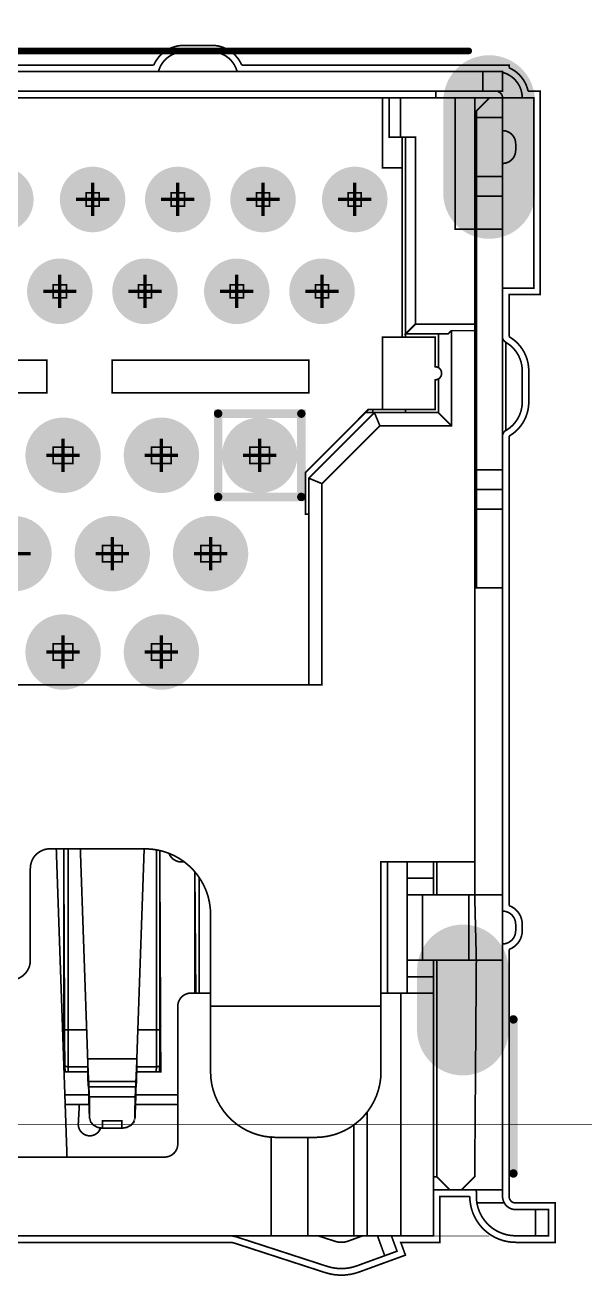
# Model space of a CAD drawing. Extents: x 0 to 100, y -2 to 79.
# Drawn here: x 24.75 to 33.3, y -2.31 to 16.77 of the extents above; entities that cross this region are included whole.
import ezdxf

# ---------------------------------------------------------------- set-up
doc = ezdxf.new("R2010")
doc.units = 0
doc.header["$MEASUREMENT"] = 0
doc.layers.get('0').update_dxf_attribs({"linetype": 'CONTINUOUS'})
for name, color, linetype in [('BOARD_OUTLINE_00', 183, 'CONTINUOUS'), ('DRIL_PLTE_THRU_01', 34, 'CONTINUOUS'), ('DRIL_PLTE_THRU_02', 1, 'CONTINUOUS'), ('DRIL_PLTE_THRU_03', 3, 'CONTINUOUS'), ('DRIL_PLTE_THRU_04', 146, 'CONTINUOUS'), ('DRIL_PLTE_THRU_05', 5, 'CONTINUOUS'), ('DRIL_PLTE_THRU_06', 176, 'CONTINUOUS'), ('DRIL_SYMBOL', 183, 'CONTINUOUS'), ('PADS_BOT', 5, 'CONTINUOUS'), ('PADS_INNER', 43, 'CONTINUOUS'), ('PADS_TOP', 43, 'CONTINUOUS'), ('PART_TOP_2DLINE_01', 23, 'CONTINUOUS'), ('PART_TOP_2DLINE_15', 96, 'CONTINUOUS'), ('PART_TOP_2DLINE_26', 2, 'CONTINUOUS')]:
    doc.layers.add(name, color=color, linetype=linetype)

# ---------------------------------------------------------------- blocks, each defined once
blk = doc.blocks.new('BOARD_462')
at = {"layer": 'BOARD_OUTLINE_00', "const_width": 0.01}
blk.add_lwpolyline([(0, 0.5, 0.48073), (0.5, 0), (99.5, 0, 0.235929), (100, 0.5), (100, 78.5, 0.414214), (99.5, 79), (0.5, 79, 0.414214), (0, 78.5)], format="xyb", close=True, dxfattribs=at)
blk = doc.blocks.new('SMOOTH_0$0254')
at = {"const_width": 0.0127}
blk.add_lwpolyline([(-0.00635, 0, 1), (0.00635, 0, 1)], format="xyb", close=True, dxfattribs=at)
blk = doc.blocks.new('SMOOTH_0$1299993333')
at = {"const_width": 0.065}
blk.add_lwpolyline([(-0.032, 0, 1), (0.032, 0, 1)], format="xyb", close=True, dxfattribs=at)
blk = doc.blocks.new('SMOOTH_0$01')
at = {"const_width": 0.005}
blk.add_lwpolyline([(-0.0025, 0, 1), (0.0025, 0, 1)], format="xyb", close=True, dxfattribs=at)
blk = doc.blocks.new('SMOOTH_0$1')
at = {"const_width": 0.05}
blk.add_lwpolyline([(-0.025, 0, 1), (0.025, 0, 1)], format="xyb", close=True, dxfattribs=at)
blk = doc.blocks.new('PART_BODY_TOP_436')
at = {"layer": 'PART_TOP_2DLINE_01', "const_width": 0.01}
blk.add_lwpolyline([(-8.25, -3.6), (8.25, -3.6)], dxfattribs=at)
at = {"layer": 'PART_TOP_2DLINE_15', "const_width": 0.0254}
for points in [[(-4.276, -3.695), (4.282, -3.695, -0.077385), (4.374, -3.71), (5.747, -4.156, 0.167343), (6.268, -4.147), (6.973, -3.89), (6.902, -3.695), (7.5, -3.695), (7.5, -2.995), (7.955, -2.995, 0.414214), (8.655, -3.695), (9.255, -3.695), (9.255, -3.095), (8.655, -3.095, -0.414214), (8.555, -2.995), (8.555, 0.772, 0.316739), (8.755, 1.055), (8.755, 1.155, 0.317699), (8.555, 1.438), (8.555, 8.597, 0.267482), (8.855, 9.116), (8.855, 9.594, 0.267482), (8.555, 10.113), (8.555, 10.755), (9.03, 10.755), (9.03, 13.855), (8.845, 13.855, 0.244236), (8.555, 14.213), (8.555, 14.255), (4.476, 14.255, 0.298113), (4.018, 14.555), (3.592, 14.555, 0.298113), (3.134, 14.255), (-3.124, 14.255, 0.298113)], [(3.205, 14.155, -0.341889), (3.592, 14.455), (4.018, 14.455, -0.341889), (4.405, 14.155)], [(8.755, 13.755, 0.342377), (8.454, 14.143)], [(8.394, 13.847, -0.30049), (8.455, 13.755), (8.455, -2.895)], [(8.455, 13.255, -0.414214), (8.655, 13.055), (8.655, 12.955, -0.414214), (8.455, 12.755)], [(5.5, 7.405), (5.45, 7.405), (5.45, 8.046), (6.409, 9.005), (7.425, 9.005), (7.425, 9.455, 1), (7.425, 9.655), (7.425, 10.105), (6.625, 10.105), (6.625, 9.005)], [(8.461, 10.079, 0.174978), (8.505, 10.027), (8.505, 8.683, 0.267949), (8.755, 9.116), (8.755, 9.594, 0.267949), (8.505, 10.027)], [(8.505, 8.683, 0.266547), (8.455, 8.597)], [(8.03, 2.105), (6.6, 2.105), (6.6, -1.095, -0.414214), (5.6, -2.095), (5, -2.095, -0.414214), (4, -1.095), (4, 1.305, 0.414214), (3, 2.305), (1.55, 2.305, 0.414214), (1.25, 2.005), (1.25, 0.605, -0.414214), (0.95, 0.305)], [(3.37, 2.226, 0.299539), (3.554, 2.105), (3.595, 2.105)], [(8.455, 0.855, 0.414214), (8.655, 1.055), (8.655, 1.155, 0.414214), (8.455, 1.355)], [(-4, 0.105), (-3.7, 0.105, -0.414214), (-3.5, -0.095), (-3.5, -2.195, 0.414214), (-3.3, -2.395), (3.3, -2.395, 0.414214), (3.5, -2.195), (3.5, -0.095, -0.414214), (3.7, 0.105), (4, 0.105)], [(1.998, -1.595), (1.982, -1.886, 0.882394), (2.324, -1.948), (2.3, -1.991)], [(7.4, -2.895), (8.448, -2.895), (8.452, -2.898), (8.454, -2.907), (8.455, -2.922), (8.455, -2.995, 0.414214), (8.655, -3.195), (9.155, -3.195), (9.155, -3.595), (8.655, -3.595, -0.414214), (8.055, -2.995), (8.055, -2.922), (8.053, -2.907), (8.048, -2.898), (8.038, -2.895)], [(4.33, -3.598, -0.048033), (4.405, -3.615), (5.778, -4.061, 0.167343), (6.234, -4.053), (6.845, -3.83), (6.759, -3.595)], [(5.639, -3.595), (5.902, -3.68, 0.166894), (6.097, -3.677), (6.322, -3.595)]]:
    blk.add_lwpolyline(points, format="xyb", dxfattribs=at)
at = {"layer": 'PART_TOP_2DLINE_15'}
for points, const_width in [([(8.455, 13.855), (8.455, 14.155), (-8.445, 14.155), (-8.445, 13.855)], 0.0254), ([(2.3, 12.105), (2.3, 12.305), (2.1, 12.305), (2.1, 12.105)], 0.0254), ([(3.6, 12.105), (3.6, 12.305), (3.4, 12.305), (3.4, 12.105)], 0.0254), ([(4.9, 12.105), (4.9, 12.305), (4.7, 12.305), (4.7, 12.105)], 0.0254), ([(6.3, 12.105), (6.3, 12.305), (6.1, 12.305), (6.1, 12.105)], 0.0254), ([(1.8, 10.705), (1.8, 10.905), (1.6, 10.905), (1.6, 10.705)], 0.0254), ([(3.1, 10.705), (3.1, 10.905), (2.9, 10.905), (2.9, 10.705)], 0.0254), ([(4.5, 10.705), (4.5, 10.905), (4.3, 10.905), (4.3, 10.705)], 0.0254), ([(5.8, 10.705), (5.8, 10.905), (5.6, 10.905), (5.6, 10.705)], 0.0254), ([(1.5, 9.255), (1.5, 9.755), (-1.5, 9.755), (-1.5, 9.255)], 0.0254), ([(5.5, 9.257), (5.5, 9.757), (2.5, 9.757), (2.5, 9.257)], 0.0254), ([(4.115, 7.67), (5.385, 7.67), (5.385, 8.94), (4.115, 8.94)], 0.13), ([(1.9, 8.18), (1.9, 8.43), (1.6, 8.43), (1.6, 8.18)], 0.0254), ([(3.4, 8.18), (3.4, 8.43), (3.1, 8.43), (3.1, 8.18)], 0.0254), ([(4.9, 8.18), (4.9, 8.43), (4.6, 8.43), (4.6, 8.18)], 0.0254), ([(2.65, 6.68), (2.65, 6.93), (2.35, 6.93), (2.35, 6.68)], 0.0254), ([(4.15, 6.68), (4.15, 6.93), (3.85, 6.93), (3.85, 6.68)], 0.0254), ([(1.9, 5.18), (1.9, 5.43), (1.6, 5.43), (1.6, 5.18)], 0.0254), ([(3.4, 5.18), (3.4, 5.43), (3.1, 5.43), (3.1, 5.18)], 0.0254)]:
    blk.add_lwpolyline(points, close=True, dxfattribs=dict(at, const_width=const_width))
at = {"layer": 'PART_TOP_2DLINE_15', "const_width": 0.0254}
for points in [[(8.155, 13.855), (8.155, 14.155)], [(8.455, 10.855), (8.93, 10.855), (8.93, 13.755), (-8.445, 13.755)], [(6.625, 13.755), (6.625, 12.69), (6.925, 12.69)], [(8.03, 10.205), (7.675, 10.205), (7.625, 10.155), (6.975, 10.155), (7.125, 10.305), (7.125, 13.155), (6.725, 13.155), (6.725, 13.755)], [(6.898, 13.155), (6.898, 13.755)], [(7.435, 13.755), (7.435, 13.855)], [(7.73, 13.755), (7.73, 11.755), (8.055, 11.755), (8.455, 11.755)], [(7.83, -2.895), (8.03, -2.695), (8.055, 0.605), (8.03, 1.605), (8.03, 13.755)], [(8.455, 6.285), (8.055, 6.285), (8.055, 13.555), (8.255, 13.755)], [(8.055, 13.455), (8.455, 13.455)], [(6.925, 10.105), (6.925, 13.155)], [(6.975, 10.105), (6.975, 13.155)], [(8.055, 12.555), (8.455, 12.555)], [(8.055, 12.255), (8.455, 12.255)], [(8.03, 10.855), (8.055, 10.855)], [(7.125, 10.305), (8.03, 10.305)], [(7.675, 10.205), (7.675, 8.755), (6.583, 8.755), (5.7, 7.872), (5.7, 4.805), (-5.7, 4.805), (-5.7, 7.872), (-6.583, 8.755), (-7.675, 8.755), (-7.675, 10.205)], [(7.475, 9.642), (7.475, 10.155)], [(7.675, 8.755), (7.475, 8.955), (7.475, 9.468)], [(5.5, 4.805), (5.5, 7.955), (6.5, 8.955), (7.475, 8.955)], [(6.475, 9.005), (6.475, 8.955), (6.359, 8.955)], [(6.5, 8.955), (6.583, 8.755)], [(6.975, 8.955), (6.975, 9.005)], [(8.055, 8.085), (8.455, 8.085)], [(5.5, 7.955), (5.7, 7.872)], [(8.055, 7.785), (8.455, 7.785)], [(8.055, 7.485), (8.455, 7.485)], [(1.646, 2.305), (1.81, -2.395)], [(2.126, -1.021), (1.825, -1.021), (1.775, -1.007), (1.775, -1.001), (1.76, 2.305), (1.76, -0.967)], [(1.831, -1.095), (1.825, -1.021), (1.825, 2.305)], [(2.013, 2.305), (2.125, -0.895), (2.129, -1.178), (2.13, -1.241), (2.136, -1.325), (2.864, -1.325), (2.87, -1.241), (2.873, -1.095), (2.875, -0.895), (2.987, 2.305)], [(2.873, -1.095), (3.24, -1.095), (3.225, 2.279), (3.225, -1.001), (3.225, -1.007), (3.217, -1.095)], [(3.169, -1.095), (3.175, -1.021), (3.175, 2.285)], [(6.7, 0.105), (6.7, 2.105)], [(7, 0.105), (7, 2.105)], [(7.4, 1.605), (7.4, 2.105)], [(7.45, 1.605), (7.45, 2.105)], [(3.775, 0.105), (3.76, 1.95), (3.76, 0.105)], [(3.825, 0.105), (3.825, 1.86)], [(7, 1.855), (7.4, 1.855)], [(7, 1.605), (8.455, 1.605)], [(7.234, 0.605), (7.234, 1.605)], [(7.938, 0.605), (7.938, 1.605)], [(-7.4, 0.605), (-7.4, -3.595), (7.4, -3.595), (7.4, 0.605)], [(7, 0.605), (8.455, 0.605)], [(7.45, -2.695), (7.45, 0.605)], [(7, 0.355), (7.4, 0.355)], [(6.6, 0.105), (7.4, 0.105)], [(6.905, -3.595), (6.905, 0.105)], [(4, -0.095), (6.6, -0.095)], [(1.76, -0.395), (1.775, -0.395)], [(2.11, -0.457), (1.825, -0.457), (1.775, -0.455)], [(3.225, -0.455), (3.175, -0.457), (2.89, -0.457)], [(3.225, -0.395), (3.24, -0.395)], [(2.125, -0.895), (2.875, -0.895)], [(2.85, -1.479), (2.15, -1.479), (2.143, -1.325), (2.143, -1.554), (2.153, -1.797)], [(2.857, -1.554), (2.857, -1.325), (2.85, -1.479), (2.847, -1.608), (2.847, -1.797)], [(2.127, -1.095), (1.783, -1.095), (1.775, -1.007)], [(3.225, -1.007), (3.175, -1.021), (2.874, -1.021)], [(2.13, -1.241), (2.87, -1.241)], [(1.777, -1.445), (2.142, -1.445)], [(2.14, -1.348), (2.143, -1.554)], [(2.15, -1.479), (2.153, -1.608), (2.153, -1.797), (2.171, -1.858), (2.214, -1.909), (2.278, -1.943), (2.353, -1.955), (2.647, -1.955), (2.722, -1.943), (2.786, -1.909), (2.829, -1.858), (2.847, -1.797), (2.857, -1.554), (2.86, -1.348)], [(2.858, -1.445), (3.5, -1.445)], [(1.782, -1.595), (2.145, -1.595)], [(2.855, -1.595), (3.5, -1.595)], [(6.389, -3.595), (6.389, -1.708)], [(2.353, -1.955), (2.353, -1.84), (2.647, -1.84), (2.647, -1.955)], [(6.187, -3.595), (6.187, -1.9)], [(4.925, -3.595), (4.925, -2.087)], [(5.482, -3.595), (5.482, -2.095)], [(7.4, -2.695), (7.45, -2.695), (7.65, -2.895)], [(8.063, -3.095), (8.482, -3.095)], [(8.955, -3.595), (8.955, -3.195)], [(6.546, -3.595), (6.657, -3.899)]]:
    blk.add_lwpolyline(points, dxfattribs=at)
at = {"layer": 'PART_TOP_2DLINE_26'}
for points, const_width in [([(-7.97, 14.47), (7.94, 14.47)], 0.1), ([(8.62, -2.645), (8.62, -0.296)], 0.13)]:
    blk.add_lwpolyline(points, dxfattribs=dict(at, const_width=const_width))
at = {"layer": 'PART_TOP_2DLINE_01'}
blk.add_blockref('SMOOTH_0$01', (8.25, -3.6), dxfattribs=at)
at = {"layer": 'PART_TOP_2DLINE_15'}
for name, p in [('SMOOTH_0$0254', (3.592, 14.455)), ('SMOOTH_0$0254', (3.205, 14.155)), ('SMOOTH_0$0254', (8.155, 14.155)), ('SMOOTH_0$0254', (8.454, 14.143)), ('SMOOTH_0$0254', (8.455, 14.155)), ('SMOOTH_0$0254', (6.625, 13.755)), ('SMOOTH_0$0254', (6.725, 13.755)), ('SMOOTH_0$0254', (6.898, 13.755)), ('SMOOTH_0$0254', (7.435, 13.855)), ('SMOOTH_0$0254', (7.435, 13.755)), ('SMOOTH_0$0254', (7.73, 13.755)), ('SMOOTH_0$0254', (8.03, 13.755)), ('SMOOTH_0$0254', (8.155, 13.855)), ('SMOOTH_0$0254', (8.255, 13.755)), ('SMOOTH_0$0254', (8.394, 13.847)), ('SMOOTH_0$0254', (8.455, 13.855)), ('SMOOTH_0$0254', (8.455, 13.755)), ('SMOOTH_0$0254', (8.755, 13.755)), ('SMOOTH_0$0254', (8.93, 13.755)), ('SMOOTH_0$0254', (8.055, 13.555)), ('SMOOTH_0$0254', (8.055, 13.455)), ('SMOOTH_0$0254', (8.455, 13.455)), ('SMOOTH_0$0254', (6.725, 13.155)), ('SMOOTH_0$0254', (6.898, 13.155)), ('SMOOTH_0$0254', (6.925, 13.155)), ('SMOOTH_0$0254', (6.975, 13.155)), ('SMOOTH_0$0254', (7.125, 13.155)), ('SMOOTH_0$0254', (8.455, 13.255)), ('SMOOTH_0$0254', (8.655, 13.055)), ('SMOOTH_0$0254', (6.625, 12.69)), ('SMOOTH_0$0254', (6.925, 12.69)), ('SMOOTH_0$0254', (8.055, 12.555)), ('SMOOTH_0$0254', (8.455, 12.555)), ('SMOOTH_0$0254', (2.1, 12.305)), ('SMOOTH_0$0254', (2.3, 12.305)), ('SMOOTH_0$0254', (3.4, 12.305)), ('SMOOTH_0$0254', (3.6, 12.305)), ('SMOOTH_0$0254', (4.7, 12.305)), ('SMOOTH_0$0254', (4.9, 12.305)), ('SMOOTH_0$0254', (6.1, 12.305)), ('SMOOTH_0$0254', (6.3, 12.305)), ('SMOOTH_0$0254', (8.055, 12.255)), ('SMOOTH_0$0254', (8.455, 12.255)), ('SMOOTH_0$0254', (2.1, 12.105)), ('SMOOTH_0$0254', (2.3, 12.105)), ('SMOOTH_0$0254', (3.4, 12.105)), ('SMOOTH_0$0254', (3.6, 12.105)), ('SMOOTH_0$0254', (4.7, 12.105)), ('SMOOTH_0$0254', (4.9, 12.105)), ('SMOOTH_0$0254', (6.1, 12.105)), ('SMOOTH_0$0254', (6.3, 12.105)), ('SMOOTH_0$0254', (7.73, 11.755)), ('SMOOTH_0$0254', (8.055, 11.755)), ('SMOOTH_0$0254', (1.6, 10.905)), ('SMOOTH_0$0254', (1.8, 10.905)), ('SMOOTH_0$0254', (2.9, 10.905)), ('SMOOTH_0$0254', (3.1, 10.905)), ('SMOOTH_0$0254', (4.3, 10.905)), ('SMOOTH_0$0254', (4.5, 10.905)), ('SMOOTH_0$0254', (5.6, 10.905)), ('SMOOTH_0$0254', (5.8, 10.905)), ('SMOOTH_0$0254', (1.6, 10.705)), ('SMOOTH_0$0254', (1.8, 10.705)), ('SMOOTH_0$0254', (2.9, 10.705)), ('SMOOTH_0$0254', (3.1, 10.705)), ('SMOOTH_0$0254', (4.3, 10.705)), ('SMOOTH_0$0254', (4.5, 10.705)), ('SMOOTH_0$0254', (5.6, 10.705)), ('SMOOTH_0$0254', (5.8, 10.705)), ('SMOOTH_0$0254', (8.03, 10.855)), ('SMOOTH_0$0254', (8.055, 10.855)), ('SMOOTH_0$0254', (8.455, 10.855)), ('SMOOTH_0$0254', (8.93, 10.855)), ('SMOOTH_0$0254', (7.125, 10.305)), ('SMOOTH_0$0254', (7.125, 10.305)), ('SMOOTH_0$0254', (8.03, 10.305)), ('SMOOTH_0$0254', (6.625, 10.105)), ('SMOOTH_0$0254', (6.925, 10.105)), ('SMOOTH_0$0254', (6.975, 10.155)), ('SMOOTH_0$0254', (6.975, 10.105)), ('SMOOTH_0$0254', (7.425, 10.105)), ('SMOOTH_0$0254', (7.475, 10.155)), ('SMOOTH_0$0254', (7.625, 10.155)), ('SMOOTH_0$0254', (7.675, 10.205)), ('SMOOTH_0$0254', (7.675, 10.205)), ('SMOOTH_0$0254', (8.03, 10.205)), ('SMOOTH_0$0254', (8.461, 10.079)), ('SMOOTH_0$0254', (8.505, 10.027)), ('SMOOTH_0$0254', (1.5, 9.755)), ('SMOOTH_0$0254', (2.5, 9.757)), ('SMOOTH_0$0254', (5.5, 9.757)), ('SMOOTH_0$0254', (7.425, 9.655)), ('SMOOTH_0$0254', (7.475, 9.642)), ('SMOOTH_0$0254', (7.425, 9.455)), ('SMOOTH_0$0254', (7.475, 9.468)), ('SMOOTH_0$0254', (1.5, 9.255)), ('SMOOTH_0$0254', (2.5, 9.257)), ('SMOOTH_0$0254', (5.5, 9.257)), ('SMOOTH_0$1299993333', (4.115, 8.94)), ('SMOOTH_0$1299993333', (5.385, 8.94)), ('SMOOTH_0$0254', (6.359, 8.955)), ('SMOOTH_0$0254', (6.409, 9.005)), ('SMOOTH_0$0254', (6.475, 9.005)), ('SMOOTH_0$0254', (6.475, 8.955)), ('SMOOTH_0$0254', (6.5, 8.955)), ('SMOOTH_0$0254', (6.5, 8.955)), ('SMOOTH_0$0254', (6.625, 9.005)), ('SMOOTH_0$0254', (6.975, 9.005)), ('SMOOTH_0$0254', (6.975, 8.955)), ('SMOOTH_0$0254', (7.425, 9.005)), ('SMOOTH_0$0254', (7.475, 8.955)), ('SMOOTH_0$0254', (7.475, 8.955)), ('SMOOTH_0$0254', (8.755, 9.116)), ('SMOOTH_0$0254', (6.583, 8.755)), ('SMOOTH_0$0254', (6.583, 8.755)), ('SMOOTH_0$0254', (7.675, 8.755)), ('SMOOTH_0$0254', (7.675, 8.755)), ('SMOOTH_0$0254', (8.455, 8.597)), ('SMOOTH_0$0254', (8.505, 8.683)), ('SMOOTH_0$0254', (8.505, 8.683)), ('SMOOTH_0$0254', (1.6, 8.43)), ('SMOOTH_0$0254', (1.9, 8.43)), ('SMOOTH_0$0254', (3.1, 8.43)), ('SMOOTH_0$0254', (3.4, 8.43)), ('SMOOTH_0$0254', (4.6, 8.43)), ('SMOOTH_0$0254', (4.9, 8.43)), ('SMOOTH_0$0254', (1.6, 8.18)), ('SMOOTH_0$0254', (1.9, 8.18)), ('SMOOTH_0$0254', (3.1, 8.18)), ('SMOOTH_0$0254', (3.4, 8.18)), ('SMOOTH_0$0254', (4.6, 8.18)), ('SMOOTH_0$0254', (4.9, 8.18)), ('SMOOTH_0$0254', (5.45, 8.046)), ('SMOOTH_0$0254', (8.055, 8.085)), ('SMOOTH_0$0254', (8.455, 8.085)), ('SMOOTH_0$0254', (5.5, 7.955)), ('SMOOTH_0$0254', (5.5, 7.955)), ('SMOOTH_0$0254', (5.7, 7.872)), ('SMOOTH_0$0254', (5.7, 7.872)), ('SMOOTH_0$1299993333', (4.115, 7.67)), ('SMOOTH_0$1299993333', (5.385, 7.67)), ('SMOOTH_0$0254', (8.055, 7.785)), ('SMOOTH_0$0254', (8.455, 7.785)), ('SMOOTH_0$0254', (8.055, 7.485)), ('SMOOTH_0$0254', (8.455, 7.485)), ('SMOOTH_0$0254', (5.45, 7.405)), ('SMOOTH_0$0254', (5.5, 7.405)), ('SMOOTH_0$0254', (2.35, 6.93)), ('SMOOTH_0$0254', (2.65, 6.93)), ('SMOOTH_0$0254', (3.85, 6.93)), ('SMOOTH_0$0254', (4.15, 6.93)), ('SMOOTH_0$0254', (2.35, 6.68)), ('SMOOTH_0$0254', (2.65, 6.68)), ('SMOOTH_0$0254', (3.85, 6.68)), ('SMOOTH_0$0254', (4.15, 6.68)), ('SMOOTH_0$0254', (8.055, 6.285)), ('SMOOTH_0$0254', (8.455, 6.285)), ('SMOOTH_0$0254', (1.6, 5.43)), ('SMOOTH_0$0254', (1.9, 5.43)), ('SMOOTH_0$0254', (3.1, 5.43)), ('SMOOTH_0$0254', (3.4, 5.43)), ('SMOOTH_0$0254', (1.6, 5.18)), ('SMOOTH_0$0254', (1.9, 5.18)), ('SMOOTH_0$0254', (3.1, 5.18)), ('SMOOTH_0$0254', (3.4, 5.18)), ('SMOOTH_0$0254', (5.5, 4.805)), ('SMOOTH_0$0254', (5.7, 4.805)), ('SMOOTH_0$0254', (1.646, 2.305)), ('SMOOTH_0$0254', (1.825, 2.305)), ('SMOOTH_0$0254', (2.013, 2.305)), ('SMOOTH_0$0254', (3.175, 2.285)), ('SMOOTH_0$0254', (3.225, 2.279)), ('SMOOTH_0$0254', (3.37, 2.226)), ('SMOOTH_0$0254', (3.554, 2.105)), ('SMOOTH_0$0254', (6.6, 2.105)), ('SMOOTH_0$0254', (6.7, 2.105)), ('SMOOTH_0$0254', (7, 2.105)), ('SMOOTH_0$0254', (7.4, 2.105)), ('SMOOTH_0$0254', (7.45, 2.105)), ('SMOOTH_0$0254', (8.03, 2.105)), ('SMOOTH_0$0254', (3.76, 1.95)), ('SMOOTH_0$0254', (3.825, 1.86)), ('SMOOTH_0$0254', (7, 1.855)), ('SMOOTH_0$0254', (7.4, 1.855)), ('SMOOTH_0$0254', (7, 1.605)), ('SMOOTH_0$0254', (7.234, 1.605)), ('SMOOTH_0$0254', (7.4, 1.605)), ('SMOOTH_0$0254', (7.45, 1.605)), ('SMOOTH_0$0254', (7.938, 1.605)), ('SMOOTH_0$0254', (8.03, 1.605)), ('SMOOTH_0$0254', (8.455, 1.605)), ('SMOOTH_0$0254', (8.655, 1.055)), ('SMOOTH_0$0254', (8.455, 0.855)), ('SMOOTH_0$0254', (7, 0.605)), ('SMOOTH_0$0254', (7.234, 0.605)), ('SMOOTH_0$0254', (7.4, 0.605)), ('SMOOTH_0$0254', (7.45, 0.605)), ('SMOOTH_0$0254', (7.938, 0.605)), ('SMOOTH_0$0254', (8.055, 0.605)), ('SMOOTH_0$0254', (8.455, 0.605)), ('SMOOTH_0$0254', (7, 0.355)), ('SMOOTH_0$0254', (7.4, 0.355)), ('SMOOTH_0$0254', (3.76, 0.105)), ('SMOOTH_0$0254', (3.775, 0.105)), ('SMOOTH_0$0254', (3.825, 0.105)), ('SMOOTH_0$0254', (6.6, 0.105)), ('SMOOTH_0$0254', (6.7, 0.105)), ('SMOOTH_0$0254', (6.905, 0.105)), ('SMOOTH_0$0254', (7, 0.105)), ('SMOOTH_0$0254', (7.4, 0.105)), ('SMOOTH_0$0254', (4, -0.095)), ('SMOOTH_0$0254', (6.6, -0.095)), ('SMOOTH_0$0254', (1.76, -0.395)), ('SMOOTH_0$0254', (1.775, -0.395)), ('SMOOTH_0$0254', (1.775, -0.455)), ('SMOOTH_0$0254', (1.825, -0.457)), ('SMOOTH_0$0254', (2.11, -0.457)), ('SMOOTH_0$0254', (2.89, -0.457)), ('SMOOTH_0$0254', (3.175, -0.457)), ('SMOOTH_0$0254', (3.225, -0.395)), ('SMOOTH_0$0254', (3.225, -0.455)), ('SMOOTH_0$0254', (3.24, -0.395)), ('SMOOTH_0$0254', (2.125, -0.895)), ('SMOOTH_0$0254', (2.125, -0.895)), ('SMOOTH_0$0254', (2.875, -0.895)), ('SMOOTH_0$0254', (1.775, -1.001)), ('SMOOTH_0$0254', (1.775, -1.007)), ('SMOOTH_0$0254', (1.775, -1.007)), ('SMOOTH_0$0254', (1.783, -1.095)), ('SMOOTH_0$0254', (1.825, -1.021)), ('SMOOTH_0$0254', (1.825, -1.021)), ('SMOOTH_0$0254', (1.831, -1.095)), ('SMOOTH_0$0254', (2.126, -1.021)), ('SMOOTH_0$0254', (2.127, -1.095)), ('SMOOTH_0$0254', (2.873, -1.095)), ('SMOOTH_0$0254', (2.874, -1.021)), ('SMOOTH_0$0254', (3.169, -1.095)), ('SMOOTH_0$0254', (3.175, -1.021)), ('SMOOTH_0$0254', (3.175, -1.021)), ('SMOOTH_0$0254', (3.225, -1.001)), ('SMOOTH_0$0254', (3.225, -1.007)), ('SMOOTH_0$0254', (3.24, -1.095)), ('SMOOTH_0$0254', (6.6, -1.095)), ('SMOOTH_0$0254', (2.129, -1.178)), ('SMOOTH_0$0254', (2.13, -1.241)), ('SMOOTH_0$0254', (2.143, -1.325)), ('SMOOTH_0$0254', (2.857, -1.325)), ('SMOOTH_0$0254', (2.87, -1.241)), ('SMOOTH_0$0254', (1.777, -1.445)), ('SMOOTH_0$0254', (2.14, -1.348)), ('SMOOTH_0$0254', (2.142, -1.445)), ('SMOOTH_0$0254', (2.15, -1.479)), ('SMOOTH_0$0254', (2.15, -1.479)), ('SMOOTH_0$0254', (2.85, -1.479)), ('SMOOTH_0$0254', (2.85, -1.479)), ('SMOOTH_0$0254', (2.858, -1.445)), ('SMOOTH_0$0254', (2.86, -1.348)), ('SMOOTH_0$0254', (3.5, -1.445)), ('SMOOTH_0$0254', (1.782, -1.595)), ('SMOOTH_0$0254', (1.998, -1.595)), ('SMOOTH_0$0254', (2.143, -1.554)), ('SMOOTH_0$0254', (2.143, -1.554)), ('SMOOTH_0$0254', (2.145, -1.595)), ('SMOOTH_0$0254', (2.153, -1.608)), ('SMOOTH_0$0254', (2.847, -1.608)), ('SMOOTH_0$0254', (2.855, -1.595)), ('SMOOTH_0$0254', (2.857, -1.554)), ('SMOOTH_0$0254', (2.857, -1.554)), ('SMOOTH_0$0254', (3.5, -1.595)), ('SMOOTH_0$0254', (6.389, -1.708)), ('SMOOTH_0$0254', (1.982, -1.886)), ('SMOOTH_0$0254', (2.153, -1.797)), ('SMOOTH_0$0254', (2.153, -1.797)), ('SMOOTH_0$0254', (2.171, -1.858)), ('SMOOTH_0$0254', (2.214, -1.909)), ('SMOOTH_0$0254', (2.353, -1.84)), ('SMOOTH_0$0254', (2.647, -1.84)), ('SMOOTH_0$0254', (2.786, -1.909)), ('SMOOTH_0$0254', (2.829, -1.858)), ('SMOOTH_0$0254', (2.847, -1.797)), ('SMOOTH_0$0254', (2.847, -1.797)), ('SMOOTH_0$0254', (6.187, -1.9)), ('SMOOTH_0$0254', (2.278, -1.943)), ('SMOOTH_0$0254', (2.353, -1.955)), ('SMOOTH_0$0254', (2.353, -1.955)), ('SMOOTH_0$0254', (2.647, -1.955)), ('SMOOTH_0$0254', (2.647, -1.955)), ('SMOOTH_0$0254', (2.722, -1.943)), ('SMOOTH_0$0254', (4.925, -2.087)), ('SMOOTH_0$0254', (5.482, -2.095)), ('SMOOTH_0$0254', (1.81, -2.395)), ('SMOOTH_0$0254', (7.4, -2.695)), ('SMOOTH_0$0254', (7.45, -2.695)), ('SMOOTH_0$0254', (7.45, -2.695)), ('SMOOTH_0$0254', (8.03, -2.695)), ('SMOOTH_0$0254', (7.4, -2.895)), ('SMOOTH_0$0254', (7.65, -2.895)), ('SMOOTH_0$0254', (7.83, -2.895)), ('SMOOTH_0$0254', (8.448, -2.895)), ('SMOOTH_0$0254', (8.452, -2.898)), ('SMOOTH_0$0254', (8.454, -2.907)), ('SMOOTH_0$0254', (8.455, -2.922)), ('SMOOTH_0$0254', (8.455, -2.995)), ('SMOOTH_0$0254', (8.063, -3.095)), ('SMOOTH_0$0254', (8.482, -3.095)), ('SMOOTH_0$0254', (8.955, -3.195)), ('SMOOTH_0$0254', (4.33, -3.598)), ('SMOOTH_0$0254', (4.405, -3.615)), ('SMOOTH_0$0254', (4.925, -3.595)), ('SMOOTH_0$0254', (5.482, -3.595)), ('SMOOTH_0$0254', (5.639, -3.595)), ('SMOOTH_0$0254', (6.187, -3.595)), ('SMOOTH_0$0254', (6.389, -3.595)), ('SMOOTH_0$0254', (6.546, -3.595)), ('SMOOTH_0$0254', (6.905, -3.595)), ('SMOOTH_0$0254', (7.4, -3.595)), ('SMOOTH_0$0254', (8.955, -3.595)), ('SMOOTH_0$0254', (5.902, -3.68)), ('SMOOTH_0$0254', (6.657, -3.899))]:
    blk.add_blockref(name, p, dxfattribs=at)
at = {"layer": 'PART_TOP_2DLINE_26'}
for name, p in [('SMOOTH_0$1', (7.94, 14.47)), ('SMOOTH_0$1299993333', (8.62, -0.296)), ('SMOOTH_0$1299993333', (8.62, -2.645))]:
    blk.add_blockref(name, p, dxfattribs=at)
blk = doc.blocks.new('DRIL_SYMBOL_0$8')
at = {"layer": 'DRIL_SYMBOL', "const_width": 0.0508}
for points in [[(0, -0.254), (0, 0.254)], [(-0.254, 0), (0.254, 0)]]:
    blk.add_lwpolyline(points, dxfattribs=at)
blk = doc.blocks.new('DRIL_HOLE_0$8')
at = {"const_width": 0.4}
blk.add_lwpolyline([(-0.2, 0, 1), (0.2, 0, 1)], format="xyb", close=True, dxfattribs=at)
blk.add_blockref('DRIL_SYMBOL_0$8', (0, 0))
blk = doc.blocks.new('PAD_29')
at = {"const_width": 0.575}
blk.add_lwpolyline([(0, -0.2875, 1), (0, 0.2875, 1)], format="xyb", close=True, dxfattribs=at)
blk = doc.blocks.new('STK_TOP_126')
at = {"layer": 'DRIL_PLTE_THRU_01'}
blk.add_blockref('DRIL_HOLE_0$8', (0, 0), dxfattribs=at)
at = {"layer": 'DRIL_PLTE_THRU_02'}
blk.add_blockref('DRIL_HOLE_0$8', (0, 0), dxfattribs=at)
at = {"layer": 'DRIL_PLTE_THRU_03'}
blk.add_blockref('DRIL_HOLE_0$8', (0, 0), dxfattribs=at)
at = {"layer": 'DRIL_PLTE_THRU_04'}
blk.add_blockref('DRIL_HOLE_0$8', (0, 0), dxfattribs=at)
at = {"layer": 'DRIL_PLTE_THRU_05'}
blk.add_blockref('DRIL_HOLE_0$8', (0, 0), dxfattribs=at)
at = {"layer": 'DRIL_PLTE_THRU_06'}
blk.add_blockref('DRIL_HOLE_0$8', (0, 0), dxfattribs=at)
at = {"layer": 'PADS_BOT'}
blk.add_blockref('PAD_29', (0, 0), dxfattribs=at)
at = {"layer": 'PADS_INNER'}
blk.add_blockref('PAD_29', (0, 0), dxfattribs=at)
at = {"layer": 'PADS_TOP'}
blk.add_blockref('PAD_29', (0, 0), dxfattribs=at)
blk = doc.blocks.new('DRIL_SYMBOL_0$6')
at = {"layer": 'DRIL_SYMBOL', "const_width": 0.0508}
for points in [[(0, -0.254), (0, 0.254)], [(-0.254, 0), (0.254, 0)]]:
    blk.add_lwpolyline(points, dxfattribs=at)
blk = doc.blocks.new('DRIL_HOLE_0$6')
at = {"const_width": 0.3}
blk.add_lwpolyline([(-0.15, 0, 1), (0.15, 0, 1)], format="xyb", close=True, dxfattribs=at)
blk.add_blockref('DRIL_SYMBOL_0$6', (0, 0))
blk = doc.blocks.new('PAD_30')
at = {"const_width": 0.5}
blk.add_lwpolyline([(0, -0.25, 1), (0, 0.25, 1)], format="xyb", close=True, dxfattribs=at)
blk = doc.blocks.new('STK_TOP_125')
at = {"layer": 'DRIL_PLTE_THRU_01'}
blk.add_blockref('DRIL_HOLE_0$6', (0, 0), dxfattribs=at)
at = {"layer": 'DRIL_PLTE_THRU_02'}
blk.add_blockref('DRIL_HOLE_0$6', (0, 0), dxfattribs=at)
at = {"layer": 'DRIL_PLTE_THRU_03'}
blk.add_blockref('DRIL_HOLE_0$6', (0, 0), dxfattribs=at)
at = {"layer": 'DRIL_PLTE_THRU_04'}
blk.add_blockref('DRIL_HOLE_0$6', (0, 0), dxfattribs=at)
at = {"layer": 'DRIL_PLTE_THRU_05'}
blk.add_blockref('DRIL_HOLE_0$6', (0, 0), dxfattribs=at)
at = {"layer": 'DRIL_PLTE_THRU_06'}
blk.add_blockref('DRIL_HOLE_0$6', (0, 0), dxfattribs=at)
at = {"layer": 'PADS_BOT'}
blk.add_blockref('PAD_30', (0, 0), dxfattribs=at)
at = {"layer": 'PADS_INNER'}
blk.add_blockref('PAD_30', (0, 0), dxfattribs=at)
at = {"layer": 'PADS_TOP'}
blk.add_blockref('PAD_30', (0, 0), dxfattribs=at)
blk = doc.blocks.new('DRIL_SLOT_0003100066000000900')
at = {"const_width": 0.4}
blk.add_lwpolyline([(0.2, -0.45), (0.2, 0.45, 1), (-0.2, 0.45), (-0.2, -0.45, 1)], format="xyb", close=True, dxfattribs=at)
blk = doc.blocks.new('PAD_31')
at = {"const_width": 0.7}
blk.add_lwpolyline([(-0.45, -0.35), (0.45, -0.35, 1), (0.45, 0.35), (-0.45, 0.35, 1)], format="xyb", close=True, dxfattribs=at)
blk = doc.blocks.new('STK_TOP_127')
at = {"layer": 'DRIL_PLTE_THRU_01'}
blk.add_blockref('DRIL_SLOT_0003100066000000900', (0, 0), dxfattribs=at)
at = {"layer": 'DRIL_PLTE_THRU_02'}
blk.add_blockref('DRIL_SLOT_0003100066000000900', (0, 0), dxfattribs=at)
at = {"layer": 'DRIL_PLTE_THRU_03'}
blk.add_blockref('DRIL_SLOT_0003100066000000900', (0, 0), dxfattribs=at)
at = {"layer": 'DRIL_PLTE_THRU_04'}
blk.add_blockref('DRIL_SLOT_0003100066000000900', (0, 0), dxfattribs=at)
at = {"layer": 'DRIL_PLTE_THRU_05'}
blk.add_blockref('DRIL_SLOT_0003100066000000900', (0, 0), dxfattribs=at)
at = {"layer": 'DRIL_PLTE_THRU_06'}
blk.add_blockref('DRIL_SLOT_0003100066000000900', (0, 0), dxfattribs=at)
at = {"layer": 'PADS_BOT', "rotation": 90}
blk.add_blockref('PAD_31', (0, 0), dxfattribs=at)
at = {"layer": 'PADS_INNER', "rotation": 90}
blk.add_blockref('PAD_31', (0, 0), dxfattribs=at)
at = {"layer": 'PADS_TOP', "rotation": 90}
blk.add_blockref('PAD_31', (0, 0), dxfattribs=at)
blk = doc.blocks.new('DRIL_SLOT_0003100078000000900')
at = {"const_width": 0.4}
blk.add_lwpolyline([(0.2, -0.6), (0.2, 0.6, 1), (-0.2, 0.6), (-0.2, -0.6, 1)], format="xyb", close=True, dxfattribs=at)
blk = doc.blocks.new('PAD_32')
at = {"const_width": 0.7}
blk.add_lwpolyline([(-0.7, -0.35), (0.7, -0.35, 1), (0.7, 0.35), (-0.7, 0.35, 1)], format="xyb", close=True, dxfattribs=at)
blk = doc.blocks.new('STK_TOP_128')
at = {"layer": 'DRIL_PLTE_THRU_01'}
blk.add_blockref('DRIL_SLOT_0003100078000000900', (0, 0), dxfattribs=at)
at = {"layer": 'DRIL_PLTE_THRU_02'}
blk.add_blockref('DRIL_SLOT_0003100078000000900', (0, 0), dxfattribs=at)
at = {"layer": 'DRIL_PLTE_THRU_03'}
blk.add_blockref('DRIL_SLOT_0003100078000000900', (0, 0), dxfattribs=at)
at = {"layer": 'DRIL_PLTE_THRU_04'}
blk.add_blockref('DRIL_SLOT_0003100078000000900', (0, 0), dxfattribs=at)
at = {"layer": 'DRIL_PLTE_THRU_05'}
blk.add_blockref('DRIL_SLOT_0003100078000000900', (0, 0), dxfattribs=at)
at = {"layer": 'DRIL_PLTE_THRU_06'}
blk.add_blockref('DRIL_SLOT_0003100078000000900', (0, 0), dxfattribs=at)
at = {"layer": 'PADS_BOT', "rotation": 90}
blk.add_blockref('PAD_32', (0, 0), dxfattribs=at)
at = {"layer": 'PADS_INNER', "rotation": 90}
blk.add_blockref('PAD_32', (0, 0), dxfattribs=at)
at = {"layer": 'PADS_TOP', "rotation": 90}
blk.add_blockref('PAD_32', (0, 0), dxfattribs=at)
blk = doc.blocks.new('SYM_TOP_43')
for name, p in [('PART_BODY_TOP_436', (0, 0)), ('STK_TOP_128', (8.25, 13.005)), ('STK_TOP_125', (0.8, 12.205)), ('STK_TOP_125', (2.2, 12.205)), ('STK_TOP_125', (3.5, 12.205)), ('STK_TOP_125', (4.8, 12.205)), ('STK_TOP_125', (6.2, 12.205)), ('STK_TOP_125', (1.7, 10.805)), ('STK_TOP_125', (3, 10.805)), ('STK_TOP_125', (4.4, 10.805)), ('STK_TOP_125', (5.7, 10.805)), ('STK_TOP_126', (1.75, 8.305)), ('STK_TOP_126', (3.25, 8.305)), ('STK_TOP_126', (4.75, 8.305)), ('STK_TOP_126', (1, 6.805)), ('STK_TOP_126', (2.5, 6.805)), ('STK_TOP_126', (4, 6.805)), ('STK_TOP_126', (1.75, 5.305)), ('STK_TOP_126', (3.25, 5.305)), ('STK_TOP_127', (7.85, 0))]:
    blk.add_blockref(name, p)
blk = doc.blocks.new('PART_TOP_79')
blk.add_blockref('SYM_TOP_43', (0, 0))

msp = doc.modelspace()

# ---------------------------------------------------------------- block references
for name, p in [('BOARD_462', (-0.01, 0)), ('PART_TOP_79', (23.585, 1.9))]:
    msp.add_blockref(name, p)

doc.saveas('drawing.dxf')
